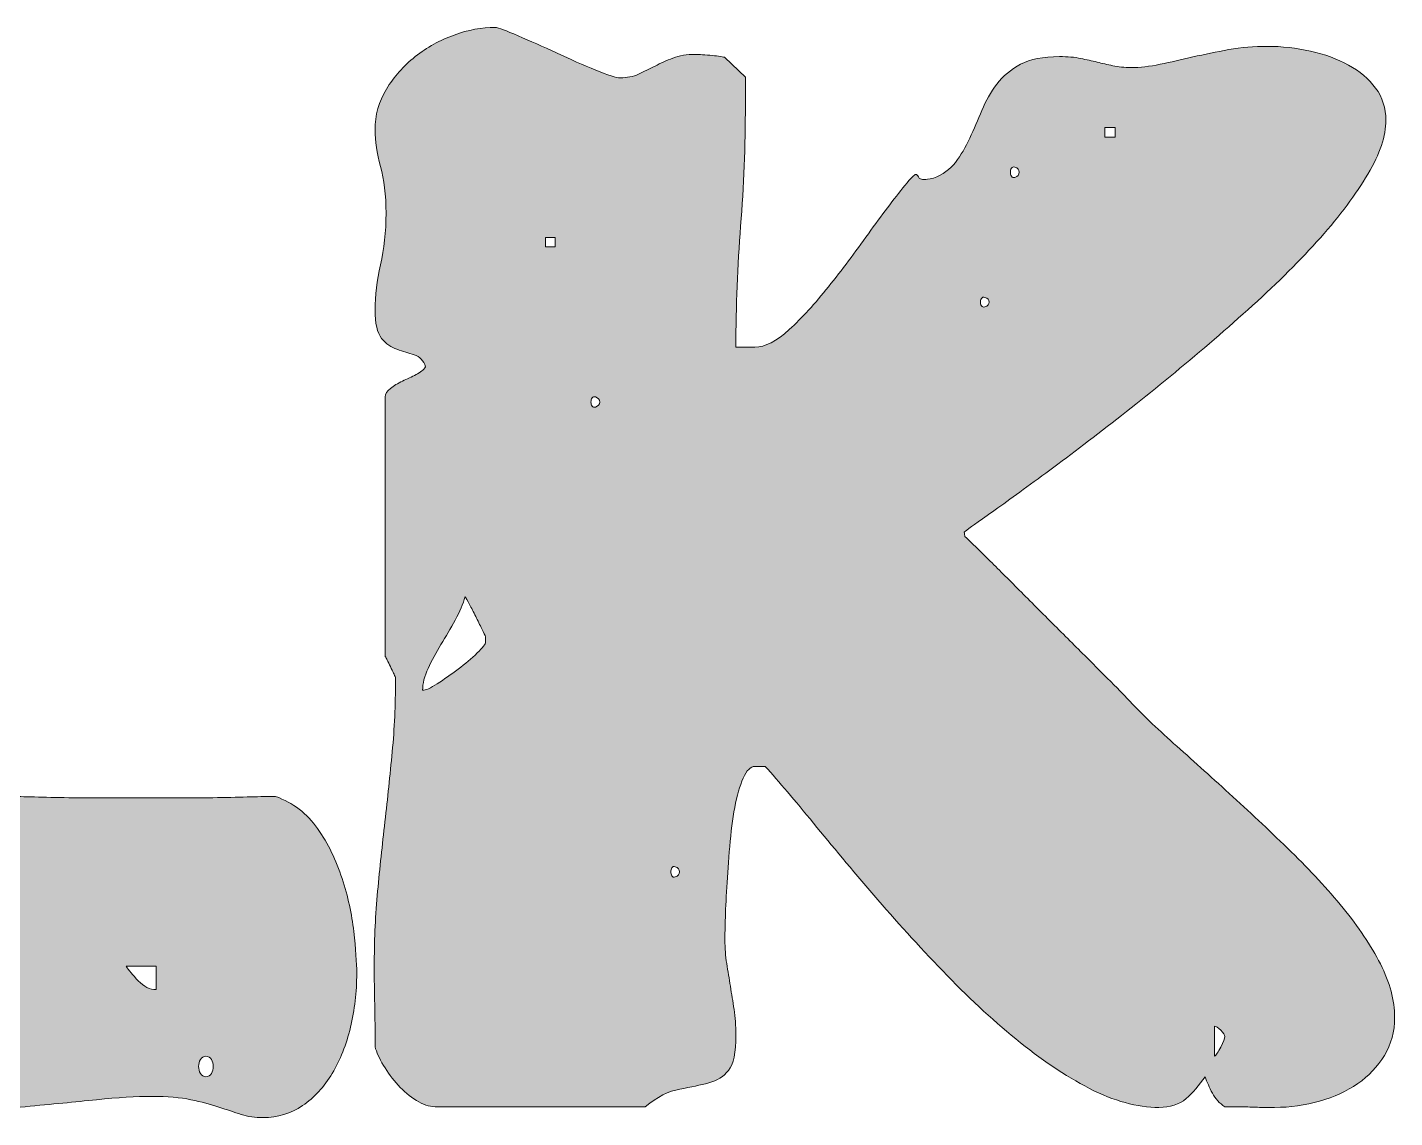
# Model space of a CAD drawing. Header units: inches. Extents: x 187 to 889, y -947 to -118.
# Drawn here: x 575.7 to 675.1, y -767.1 to -687.8 of the extents above; entities that cross this region are included whole.
import ezdxf

# ---------------------------------------------------------------- set-up
doc = ezdxf.new("R2010")
doc.units = ezdxf.units.IN
doc.header["$MEASUREMENT"] = 0
doc.layers.add('Layer 1', color=7, linetype='Continuous')

# ---------------------------------------------------------------- blocks, each defined once
blk = doc.blocks.new('block 33')
at = {"layer": 'Layer 1', "true_color": 0x040404}
h = blk.add_hatch(color=18, dxfattribs=at)
h.dxf.hatch_style = 2
edge = h.paths.add_edge_path()
edge.add_spline(control_points=[(628.571, -741.528), (628.252, -741.528), (627.967, -741.814), (627.72, -742.38), (627.471, -742.948), (627.267, -743.657), (627.108, -744.509), (626.948, -745.36), (626.823, -746.311), (626.735, -747.356), (626.646, -748.404), (626.576, -749.388), (626.522, -750.31), (626.469, -751.234), (626.433, -752.049), (626.416, -752.758), (626.397, -753.469), (626.389, -753.929), (626.389, -754.142), (626.389, -754.747), (626.433, -755.323), (626.522, -755.872), (626.61, -756.423), (626.699, -756.973), (626.788, -757.522), (626.876, -758.073), (626.965, -758.632), (627.055, -759.198), (627.142, -759.767), (627.188, -760.388), (627.188, -761.061), (627.188, -762.338), (627.009, -763.2), (626.655, -763.642), (626.3, -764.087), (625.821, -764.388), (625.218, -764.547), (624.614, -764.707), (623.914, -764.859), (623.116, -765), (622.318, -765.142), (621.474, -765.566), (620.588, -766.277), (620.588, -766.277), (605.313, -766.277), (605.313, -766.277), (604.887, -766.277), (604.435, -766.125), (603.956, -765.825), (603.477, -765.524), (603.032, -765.152), (602.625, -764.707), (602.217, -764.264), (601.861, -763.785), (601.561, -763.27), (601.261, -762.757), (601.055, -762.304), (600.949, -761.913), (600.949, -761.666), (600.949, -761.247), (600.949, -760.662), (600.949, -760.077), (600.941, -759.457), (600.922, -758.799), (600.905, -758.143), (600.896, -757.522), (600.896, -756.936), (600.896, -756.351), (600.896, -755.952), (600.896, -755.739), (600.896, -754.002), (600.975, -752.289), (601.135, -750.603), (601.295, -748.919), (601.473, -747.233), (601.667, -745.547), (601.861, -743.863), (602.04, -742.167), (602.2, -740.464), (602.359, -738.761), (602.439, -737.041), (602.439, -735.301), (602.439, -735.301), (602.439, -735.035), (602.439, -735.035), (602.367, -734.895), (602.243, -734.636), (602.066, -734.264), (601.888, -733.891), (601.764, -733.651), (601.694, -733.545), (601.694, -733.545), (601.694, -714.651), (601.694, -714.651), (601.694, -714.438), (601.817, -714.235), (602.066, -714.039), (602.314, -713.845), (602.606, -713.666), (602.945, -713.507), (603.281, -713.347), (603.61, -713.187), (603.929, -713.028), (604.249, -712.868), (604.479, -712.682), (604.621, -712.469), (604.479, -712.009), (604.203, -711.716), (603.796, -711.591), (603.388, -711.467), (602.971, -711.334), (602.545, -711.192), (602.12, -711.051), (601.747, -710.785), (601.428, -710.393), (601.108, -710.003), (600.949, -709.312), (600.949, -708.317), (600.949, -707.289), (601.082, -706.198), (601.348, -705.044), (601.614, -703.892), (601.747, -702.642), (601.747, -701.292), (601.747, -699.981), (601.614, -698.844), (601.348, -697.886), (601.082, -696.928), (600.949, -696.042), (600.949, -695.225), (600.949, -694.16), (601.224, -693.176), (601.774, -692.271), (602.323, -691.366), (603.024, -690.577), (603.876, -689.902), (604.728, -689.23), (605.667, -688.705), (606.697, -688.332), (607.725, -687.96), (608.719, -687.774), (609.677, -687.774), (609.924, -687.81), (610.483, -688.013), (611.354, -688.386), (612.223, -688.758), (613.154, -689.176), (614.148, -689.636), (615.14, -690.098), (616.091, -690.514), (616.995, -690.887), (617.9, -691.26), (618.493, -691.446), (618.778, -691.446), (619.275, -691.446), (619.717, -691.358), (620.109, -691.18), (620.499, -691.003), (620.898, -690.807), (621.306, -690.594), (621.713, -690.381), (622.149, -690.188), (622.61, -690.009), (623.07, -689.832), (623.622, -689.743), (624.26, -689.743), (624.367, -689.743), (624.534, -689.752), (624.766, -689.769), (624.996, -689.788), (625.226, -689.805), (625.458, -689.823), (625.688, -689.842), (625.891, -689.868), (626.07, -689.902), (626.247, -689.939), (626.353, -689.956), (626.389, -689.956), (626.389, -689.956), (627.879, -691.393), (627.879, -691.393), (627.879, -691.393), (627.879, -693.415), (627.879, -693.415), (627.879, -696.396), (627.764, -699.332), (627.534, -702.223), (627.302, -705.117), (627.188, -708.051), (627.188, -711.032), (627.188, -711.032), (628.571, -711.032), (628.571, -711.032), (629.316, -711.032), (630.149, -710.606), (631.073, -709.754), (631.995, -708.903), (632.943, -707.865), (633.92, -706.641), (634.895, -705.417), (635.863, -704.132), (636.821, -702.782), (637.779, -701.435), (638.665, -700.264), (639.482, -699.27), (639.908, -698.737), (640.174, -698.471), (640.28, -698.471), (640.351, -698.471), (640.413, -698.534), (640.467, -698.658), (640.52, -698.783), (640.67, -698.844), (640.919, -698.844), (640.989, -698.844), (641.202, -698.81), (641.558, -698.737), (642.231, -698.49), (642.763, -698.108), (643.154, -697.593), (643.544, -697.08), (643.89, -696.494), (644.192, -695.837), (644.493, -695.181), (644.785, -694.506), (645.07, -693.814), (645.354, -693.122), (645.717, -692.484), (646.161, -691.898), (646.604, -691.313), (647.18, -690.834), (647.891, -690.461), (648.6, -690.089), (649.541, -689.902), (650.712, -689.902), (651.315, -689.902), (651.83, -689.948), (652.255, -690.035), (652.681, -690.125), (653.08, -690.214), (653.453, -690.302), (653.826, -690.391), (654.206, -690.48), (654.597, -690.568), (654.987, -690.657), (655.43, -690.701), (655.928, -690.701), (656.566, -690.701), (657.266, -690.621), (658.03, -690.461), (658.792, -690.302), (659.591, -690.125), (660.425, -689.929), (661.258, -689.735), (662.128, -689.556), (663.033, -689.397), (663.938, -689.237), (664.869, -689.157), (665.827, -689.157), (666.892, -689.157), (667.937, -689.273), (668.967, -689.503), (669.996, -689.735), (670.918, -690.072), (671.735, -690.514), (672.55, -690.959), (673.206, -691.518), (673.704, -692.191), (674.2, -692.866), (674.449, -693.647), (674.449, -694.533), (674.449, -695.669), (674.014, -696.973), (673.145, -698.445), (672.275, -699.918), (671.123, -701.461), (669.686, -703.075), (668.249, -704.691), (666.607, -706.331), (664.763, -707.998), (662.917, -709.667), (661.037, -711.29), (659.121, -712.868), (657.205, -714.448), (655.333, -715.938), (653.506, -717.339), (651.678, -718.742), (650.047, -719.966), (648.61, -721.011), (647.173, -722.058), (646.009, -722.893), (645.124, -723.513), (644.236, -724.134), (643.793, -724.463), (643.793, -724.497), (643.793, -724.533), (643.801, -724.587), (643.82, -724.657), (643.837, -724.729), (643.846, -724.782), (643.846, -724.817), (644.166, -725.102), (644.652, -725.571), (645.31, -726.227), (645.966, -726.885), (646.694, -727.611), (647.492, -728.409), (648.29, -729.207), (649.132, -730.051), (650.02, -730.937), (650.906, -731.825), (651.75, -732.667), (652.548, -733.465), (653.347, -734.264), (654.056, -734.974), (654.677, -735.594), (655.297, -736.216), (655.732, -736.668), (655.981, -736.951), (656.867, -737.875), (657.958, -738.913), (659.254, -740.065), (660.549, -741.219), (661.906, -742.443), (663.326, -743.737), (664.744, -745.034), (666.154, -746.364), (667.557, -747.729), (668.958, -749.096), (670.218, -750.462), (671.336, -751.827), (672.453, -753.194), (673.358, -754.551), (674.05, -755.899), (674.742, -757.248), (675.088, -758.543), (675.088, -759.784), (675.088, -760.814), (674.839, -761.736), (674.343, -762.551), (673.845, -763.369), (673.199, -764.051), (672.4, -764.6), (671.602, -765.152), (670.678, -765.576), (669.633, -765.878), (668.585, -766.178), (667.494, -766.33), (666.359, -766.33), (666.217, -766.33), (665.977, -766.33), (665.641, -766.33), (665.303, -766.33), (664.94, -766.321), (664.55, -766.304), (664.158, -766.285), (663.795, -766.277), (663.459, -766.277), (663.12, -766.277), (662.881, -766.277), (662.74, -766.277), (662.349, -766.028), (662.048, -765.699), (661.836, -765.292), (661.623, -764.886), (661.444, -764.486), (661.303, -764.095), (660.878, -764.734), (660.416, -765.266), (659.92, -765.692), (659.422, -766.117), (658.766, -766.33), (657.95, -766.33), (656.354, -766.33), (654.668, -765.868), (652.894, -764.946), (651.119, -764.025), (649.336, -762.827), (647.545, -761.354), (645.753, -759.883), (643.979, -758.233), (642.223, -756.404), (640.467, -754.577), (638.798, -752.741), (637.22, -750.896), (635.64, -749.052), (634.177, -747.303), (632.829, -745.653), (631.48, -744.003), (630.309, -742.629), (629.316, -741.528), (629.316, -741.528), (628.571, -741.528), (628.571, -741.528)], knot_values=[0, 0, 0, 0, 1, 1, 1, 2, 2, 2, 3, 3, 3, 4, 4, 4, 5, 5, 5, 6, 6, 6, 7, 7, 7, 8, 8, 8, 9, 9, 9, 10, 10, 10, 11, 11, 11, 12, 12, 12, 13, 13, 13, 14, 14, 14, 15, 15, 15, 16, 16, 16, 17, 17, 17, 18, 18, 18, 19, 19, 19, 20, 20, 20, 21, 21, 21, 22, 22, 22, 23, 23, 23, 24, 24, 24, 25, 25, 25, 26, 26, 26, 27, 27, 27, 28, 28, 28, 29, 29, 29, 30, 30, 30, 31, 31, 31, 32, 32, 32, 33, 33, 33, 34, 34, 34, 35, 35, 35, 36, 36, 36, 37, 37, 37, 38, 38, 38, 39, 39, 39, 40, 40, 40, 41, 41, 41, 42, 42, 42, 43, 43, 43, 44, 44, 44, 45, 45, 45, 46, 46, 46, 47, 47, 47, 48, 48, 48, 49, 49, 49, 50, 50, 50, 51, 51, 51, 52, 52, 52, 53, 53, 53, 54, 54, 54, 55, 55, 55, 56, 56, 56, 57, 57, 57, 58, 58, 58, 59, 59, 59, 60, 60, 60, 61, 61, 61, 62, 62, 62, 63, 63, 63, 64, 64, 64, 65, 65, 65, 66, 66, 66, 67, 67, 67, 68, 68, 68, 69, 69, 69, 70, 70, 70, 71, 71, 71, 72, 72, 72, 73, 73, 73, 74, 74, 74, 75, 75, 75, 76, 76, 76, 77, 77, 77, 78, 78, 78, 79, 79, 79, 80, 80, 80, 81, 81, 81, 82, 82, 82, 83, 83, 83, 84, 84, 84, 85, 85, 85, 86, 86, 86, 87, 87, 87, 88, 88, 88, 89, 89, 89, 90, 90, 90, 91, 91, 91, 92, 92, 92, 93, 93, 93, 94, 94, 94, 95, 95, 95, 96, 96, 96, 97, 97, 97, 98, 98, 98, 99, 99, 99, 100, 100, 100, 101, 101, 101, 102, 102, 102, 103, 103, 103, 104, 104, 104, 105, 105, 105, 106, 106, 106, 107, 107, 107, 108, 108, 108, 109, 109, 109, 110, 110, 110, 111, 111, 111, 112, 112, 112, 113, 113, 113, 114, 114, 114, 115, 115, 115, 116, 116, 116, 117, 117, 117, 118, 118, 118, 119, 119, 119, 120, 120, 120, 121, 121, 121, 122, 122, 122, 123, 123, 123, 124, 124, 124, 125, 125, 125, 126, 126, 126, 127, 127, 127, 128, 128, 128, 129, 129, 129, 130, 130, 130, 131, 131, 131, 131], degree=3, periodic=1)
edge = h.paths.add_edge_path()
edge.add_spline(control_points=[(608.985, -732.108), (608.949, -732.002), (608.86, -731.808), (608.719, -731.523), (608.577, -731.239), (608.427, -730.937), (608.267, -730.618), (608.107, -730.298), (607.955, -730.006), (607.815, -729.74), (607.672, -729.473), (607.566, -729.287), (607.495, -729.181), (607.353, -729.713), (607.113, -730.281), (606.777, -730.884), (606.438, -731.488), (606.092, -732.081), (605.739, -732.667), (605.383, -733.252), (605.074, -733.83), (604.807, -734.397), (604.541, -734.965), (604.408, -735.497), (604.408, -735.993), (604.621, -735.993), (604.975, -735.834), (605.473, -735.514), (605.969, -735.195), (606.474, -734.841), (606.99, -734.45), (607.503, -734.06), (607.965, -733.67), (608.373, -733.279), (608.78, -732.889), (608.985, -732.623), (608.985, -732.481), (608.985, -732.481), (608.985, -732.108), (608.985, -732.108)], knot_values=[0, 0, 0, 0, 1, 1, 1, 2, 2, 2, 3, 3, 3, 4, 4, 4, 5, 5, 5, 6, 6, 6, 7, 7, 7, 8, 8, 8, 9, 9, 9, 10, 10, 10, 11, 11, 11, 12, 12, 12, 13, 13, 13, 13], degree=3, periodic=1)
h.paths.add_polyline_path([(614.042, -703.74), (614.042, -703.048), (613.35, -703.048), (613.35, -703.74)])
edge = h.paths.add_edge_path()
edge.add_spline(control_points=[(616.969, -714.651), (616.862, -714.617), (616.783, -714.643), (616.729, -714.731), (616.676, -714.82), (616.649, -714.917), (616.649, -715.024), (616.649, -715.13), (616.676, -715.229), (616.729, -715.316), (616.783, -715.406), (616.862, -715.432), (616.969, -715.396), (617.182, -715.326), (617.288, -715.202), (617.288, -715.024), (617.288, -714.847), (617.182, -714.723), (616.969, -714.651)], knot_values=[0, 0, 0, 0, 1, 1, 1, 2, 2, 2, 3, 3, 3, 4, 4, 4, 5, 5, 5, 6, 6, 6, 6], degree=3, periodic=1)
edge = h.paths.add_edge_path()
edge.add_spline(control_points=[(622.77, -748.82), (622.664, -748.786), (622.584, -748.812), (622.531, -748.9), (622.477, -748.989), (622.451, -749.086), (622.451, -749.192), (622.451, -749.299), (622.477, -749.398), (622.531, -749.485), (622.584, -749.575), (622.664, -749.601), (622.77, -749.565), (622.983, -749.495), (623.089, -749.371), (623.089, -749.192), (623.089, -749.016), (622.983, -748.892), (622.77, -748.82)], knot_values=[0, 0, 0, 0, 1, 1, 1, 2, 2, 2, 3, 3, 3, 4, 4, 4, 5, 5, 5, 6, 6, 6, 6], degree=3, periodic=1)
edge = h.paths.add_edge_path()
edge.add_spline(control_points=[(645.283, -707.413), (645.177, -707.378), (645.097, -707.405), (645.044, -707.493), (644.991, -707.582), (644.964, -707.671), (644.964, -707.759), (644.964, -707.848), (644.991, -707.937), (645.044, -708.025), (645.097, -708.114), (645.177, -708.141), (645.283, -708.105), (645.496, -708.034), (645.603, -707.918), (645.603, -707.759), (645.603, -707.599), (645.496, -707.485), (645.283, -707.413)], knot_values=[0, 0, 0, 0, 1, 1, 1, 2, 2, 2, 3, 3, 3, 4, 4, 4, 5, 5, 5, 6, 6, 6, 6], degree=3, periodic=1)
edge = h.paths.add_edge_path()
edge.add_spline(control_points=[(647.465, -698.684), (647.678, -698.614), (647.785, -698.49), (647.785, -698.312), (647.785, -698.135), (647.678, -698.011), (647.465, -697.939), (647.359, -697.905), (647.279, -697.931), (647.226, -698.019), (647.173, -698.108), (647.146, -698.205), (647.146, -698.312), (647.146, -698.418), (647.173, -698.517), (647.226, -698.604), (647.279, -698.694), (647.359, -698.72), (647.465, -698.684)], knot_values=[0, 0, 0, 0, 1, 1, 1, 2, 2, 2, 3, 3, 3, 4, 4, 4, 5, 5, 5, 6, 6, 6, 6], degree=3, periodic=1)
h.paths.add_polyline_path([(654.757, -695.757), (654.757, -695.065), (654.012, -695.065), (654.012, -695.757)])
edge = h.paths.add_edge_path()
edge.add_spline(control_points=[(661.995, -762.605), (662.102, -762.534), (662.252, -762.312), (662.448, -761.939), (662.641, -761.567), (662.74, -761.31), (662.74, -761.168), (662.74, -761.061), (662.641, -760.911), (662.448, -760.715), (662.252, -760.521), (662.102, -760.422), (661.995, -760.422), (661.995, -760.422), (661.995, -762.605), (661.995, -762.605)], knot_values=[0, 0, 0, 0, 1, 1, 1, 2, 2, 2, 3, 3, 3, 4, 4, 4, 5, 5, 5, 5], degree=3, periodic=1)
h = blk.add_hatch(color=18, dxfattribs=at)
h.dxf.hatch_style = 2
edge = h.paths.add_edge_path()
edge.add_spline(control_points=[(539.264, -699.057), (539.264, -698.241), (539.131, -697.452), (538.865, -696.688), (538.598, -695.926), (538.465, -695.012), (538.465, -693.947), (538.465, -693.381), (538.528, -692.822), (538.652, -692.271), (538.775, -691.722), (538.981, -691.199), (539.264, -690.701), (539.547, -690.205), (539.92, -689.769), (540.381, -689.397), (540.843, -689.024), (541.429, -688.732), (542.138, -688.519), (542.457, -688.519), (543.016, -688.511), (543.814, -688.492), (544.613, -688.475), (545.447, -688.458), (546.316, -688.439), (547.184, -688.422), (548.019, -688.412), (548.817, -688.412), (549.616, -688.412), (550.174, -688.412), (550.494, -688.412), (552.872, -688.412), (554.752, -688.378), (556.135, -688.306), (557.519, -688.235), (558.62, -688.199), (559.435, -688.199), (560.251, -688.199), (560.846, -688.272), (561.218, -688.412), (561.591, -688.555), (561.937, -688.847), (562.256, -689.29), (562.575, -689.735), (562.957, -690.355), (563.4, -691.153), (563.843, -691.952), (564.508, -693.008), (565.396, -694.32), (565.396, -694.32), (565.396, -715.396), (565.396, -715.396), (565.113, -716.426), (564.917, -717.225), (564.811, -717.791), (564.704, -718.359), (564.651, -718.928), (564.651, -719.494), (564.651, -720.631), (564.784, -721.562), (565.05, -722.288), (565.316, -723.016), (565.449, -723.771), (565.449, -724.55), (565.449, -724.693), (565.44, -724.889), (565.423, -725.136), (565.406, -725.385), (565.396, -725.527), (565.396, -725.562), (565.36, -725.634), (565.273, -725.775), (565.13, -725.987), (564.987, -726.2), (564.828, -726.423), (564.651, -726.653), (564.474, -726.885), (564.315, -727.105), (564.172, -727.318), (564.029, -727.531), (563.959, -727.673), (563.959, -727.744), (563.816, -728.808), (563.72, -730.068), (563.666, -731.523), (563.613, -732.979), (563.693, -734.433), (563.906, -735.887), (564.119, -737.343), (564.518, -738.717), (565.103, -740.012), (565.689, -741.308), (566.514, -742.31), (567.578, -743.019), (567.827, -743.055), (568.261, -743.108), (568.882, -743.178), (569.504, -743.251), (570.159, -743.33), (570.851, -743.418), (571.543, -743.507), (572.199, -743.577), (572.821, -743.631), (573.44, -743.684), (573.876, -743.711), (574.125, -743.711), (574.478, -743.711), (574.993, -743.72), (575.668, -743.737), (576.341, -743.756), (577.122, -743.773), (578.01, -743.79), (578.896, -743.809), (579.846, -743.817), (580.857, -743.817), (581.868, -743.817), (582.887, -743.817), (583.918, -743.817), (584.946, -743.817), (585.967, -743.817), (586.978, -743.817), (587.989, -743.817), (588.938, -743.809), (589.825, -743.79), (590.711, -743.773), (591.492, -743.756), (592.167, -743.737), (592.84, -743.72), (593.355, -743.711), (593.711, -743.711), (594.988, -744.172), (596.007, -744.954), (596.771, -746.052), (597.533, -747.153), (598.128, -748.36), (598.554, -749.671), (598.98, -750.985), (599.263, -752.272), (599.405, -753.53), (599.546, -754.79), (599.618, -755.811), (599.618, -756.59), (599.618, -757.94), (599.466, -759.244), (599.166, -760.502), (598.864, -761.763), (598.421, -762.88), (597.835, -763.855), (597.25, -764.832), (596.531, -765.612), (595.68, -766.197), (594.828, -766.783), (593.87, -767.075), (592.806, -767.075), (592.237, -767.075), (591.705, -766.995), (591.209, -766.836), (590.711, -766.676), (590.171, -766.497), (589.586, -766.304), (589, -766.108), (588.326, -765.931), (587.563, -765.771), (586.799, -765.612), (585.851, -765.532), (584.716, -765.532), (583.579, -765.532), (582.241, -765.612), (580.698, -765.771), (579.154, -765.931), (577.424, -766.098), (575.508, -766.277), (573.592, -766.454), (571.498, -766.623), (569.228, -766.783), (566.957, -766.942), (564.491, -767.022), (561.83, -767.022), (560.802, -767.022), (559.914, -766.959), (559.169, -766.836), (558.424, -766.71), (557.749, -766.49), (557.147, -766.171), (556.544, -765.851), (555.976, -765.399), (555.443, -764.813), (554.911, -764.228), (554.343, -763.492), (553.74, -762.605), (553.74, -762.605), (553.581, -762.551), (553.581, -762.551), (553.545, -762.517), (553.491, -762.498), (553.421, -762.498), (553.315, -762.498), (553.244, -762.517), (553.208, -762.551), (553.138, -762.551), (553.085, -762.57), (553.048, -762.605), (553.048, -762.605), (550.866, -765.532), (550.866, -765.532), (549.731, -765.779), (548.781, -765.984), (548.019, -766.144), (547.257, -766.304), (546.458, -766.454), (545.624, -766.596), (544.789, -766.737), (544.107, -766.862), (543.575, -766.969), (543.575, -766.969), (543.415, -767.022), (543.415, -767.022), (543.415, -767.022), (543.202, -767.022), (543.202, -767.022), (542.813, -767.022), (542.421, -766.923), (542.031, -766.729), (541.642, -766.534), (541.286, -766.285), (540.967, -765.984), (540.648, -765.682), (540.391, -765.346), (540.195, -764.973), (539.999, -764.6), (539.902, -764.22), (539.902, -763.829), (539.902, -763.084), (540.035, -762.392), (540.302, -761.753), (540.568, -761.114), (540.701, -760.422), (540.701, -759.677), (540.701, -758.4), (540.585, -757.096), (540.355, -755.765), (540.125, -754.435), (539.866, -753.078), (539.583, -751.694), (539.3, -750.31), (539.041, -748.926), (538.811, -747.543), (538.581, -746.159), (538.465, -744.775), (538.465, -743.391), (538.465, -743.178), (538.465, -742.815), (538.465, -742.3), (538.465, -741.787), (538.465, -741.236), (538.465, -740.65), (538.465, -740.065), (538.475, -739.515), (538.492, -739), (538.509, -738.487), (538.519, -738.122), (538.519, -737.909), (538.874, -737.484), (539.087, -737.138), (539.157, -736.871), (539.228, -736.605), (539.264, -736.242), (539.264, -735.78), (539.264, -735.71), (539.264, -735.577), (539.264, -735.381), (539.264, -735.187), (539.247, -735.071), (539.211, -735.035), (539.174, -734.682), (539.095, -734.051), (538.971, -733.146), (538.847, -732.241), (538.705, -731.293), (538.545, -730.298), (538.386, -729.306), (538.235, -728.356), (538.093, -727.451), (537.95, -726.546), (537.844, -725.917), (537.774, -725.562), (537.95, -724.533), (538.243, -723.752), (538.652, -723.22), (539.06, -722.688), (539.743, -722.262), (540.701, -721.942), (540.701, -721.942), (541.393, -717.578), (541.393, -717.578), (541.003, -717.898), (540.657, -718.103), (540.355, -718.19), (540.053, -718.28), (539.672, -718.323), (539.211, -718.323), (538.395, -718.323), (537.943, -718.076), (537.853, -717.578), (537.766, -717.082), (537.72, -716.48), (537.72, -715.769), (537.72, -715.166), (537.73, -714.59), (537.747, -714.039), (537.766, -713.49), (538.023, -712.967), (538.519, -712.469), (538.519, -712.469), (538.519, -700.866), (538.519, -700.866), (538.695, -700.619), (538.865, -700.326), (539.024, -699.988), (539.184, -699.652), (539.264, -699.342), (539.264, -699.057)], knot_values=[0, 0, 0, 0, 1, 1, 1, 2, 2, 2, 3, 3, 3, 4, 4, 4, 5, 5, 5, 6, 6, 6, 7, 7, 7, 8, 8, 8, 9, 9, 9, 10, 10, 10, 11, 11, 11, 12, 12, 12, 13, 13, 13, 14, 14, 14, 15, 15, 15, 16, 16, 16, 17, 17, 17, 18, 18, 18, 19, 19, 19, 20, 20, 20, 21, 21, 21, 22, 22, 22, 23, 23, 23, 24, 24, 24, 25, 25, 25, 26, 26, 26, 27, 27, 27, 28, 28, 28, 29, 29, 29, 30, 30, 30, 31, 31, 31, 32, 32, 32, 33, 33, 33, 34, 34, 34, 35, 35, 35, 36, 36, 36, 37, 37, 37, 38, 38, 38, 39, 39, 39, 40, 40, 40, 41, 41, 41, 42, 42, 42, 43, 43, 43, 44, 44, 44, 45, 45, 45, 46, 46, 46, 47, 47, 47, 48, 48, 48, 49, 49, 49, 50, 50, 50, 51, 51, 51, 52, 52, 52, 53, 53, 53, 54, 54, 54, 55, 55, 55, 56, 56, 56, 57, 57, 57, 58, 58, 58, 59, 59, 59, 60, 60, 60, 61, 61, 61, 62, 62, 62, 63, 63, 63, 64, 64, 64, 65, 65, 65, 66, 66, 66, 67, 67, 67, 68, 68, 68, 69, 69, 69, 70, 70, 70, 71, 71, 71, 72, 72, 72, 73, 73, 73, 74, 74, 74, 75, 75, 75, 76, 76, 76, 77, 77, 77, 78, 78, 78, 79, 79, 79, 80, 80, 80, 81, 81, 81, 82, 82, 82, 83, 83, 83, 84, 84, 84, 85, 85, 85, 86, 86, 86, 87, 87, 87, 88, 88, 88, 89, 89, 89, 90, 90, 90, 91, 91, 91, 92, 92, 92, 93, 93, 93, 94, 94, 94, 95, 95, 95, 96, 96, 96, 97, 97, 97, 98, 98, 98, 99, 99, 99, 100, 100, 100, 101, 101, 101, 102, 102, 102, 103, 103, 103, 104, 104, 104, 105, 105, 105, 106, 106, 106, 107, 107, 107, 107], degree=3, periodic=1)
edge = h.paths.add_edge_path()
edge.add_spline(control_points=[(542.883, -700.866), (543.025, -701.292), (543.335, -701.558), (543.814, -701.665), (544.293, -701.771), (544.71, -701.824), (545.065, -701.824), (545.065, -701.824), (545.065, -700.866), (545.065, -700.866), (545.065, -700.866), (542.883, -700.866), (542.883, -700.866)], knot_values=[0, 0, 0, 0, 1, 1, 1, 2, 2, 2, 3, 3, 3, 4, 4, 4, 4], degree=3, periodic=1)
h.paths.add_polyline_path([(545.757, -743.711), (546.502, -743.019), (545.757, -742.274)])
h.paths.add_polyline_path([(553.74, -756.058), (553.74, -754.621), (553.048, -754.621)])
edge = h.paths.add_edge_path()
edge.add_spline(control_points=[(554.485, -756.803), (554.379, -756.769), (554.299, -756.796), (554.246, -756.883), (554.193, -756.973), (554.166, -757.069), (554.166, -757.176), (554.166, -757.282), (554.193, -757.381), (554.246, -757.469), (554.299, -757.558), (554.379, -757.585), (554.485, -757.548), (554.698, -757.478), (554.805, -757.355), (554.805, -757.176), (554.805, -756.999), (554.698, -756.876), (554.485, -756.803)], knot_values=[0, 0, 0, 0, 1, 1, 1, 2, 2, 2, 3, 3, 3, 4, 4, 4, 5, 5, 5, 6, 6, 6, 6], degree=3, periodic=1)
edge = h.paths.add_edge_path()
edge.add_spline(control_points=[(555.922, -709.595), (555.959, -709.488), (555.932, -709.409), (555.843, -709.355), (555.753, -709.302), (555.673, -709.275), (555.603, -709.275), (555.32, -709.275), (555.194, -709.382), (555.231, -709.595), (555.301, -709.808), (555.426, -709.914), (555.603, -709.914), (555.78, -709.914), (555.886, -709.808), (555.922, -709.595)], knot_values=[0, 0, 0, 0, 1, 1, 1, 2, 2, 2, 3, 3, 3, 4, 4, 4, 5, 5, 5, 5], degree=3, periodic=1)
h.paths.add_polyline_path([(558.105, -697.939), (558.105, -697.247), (557.413, -697.247), (557.413, -697.939)])
edge = h.paths.add_edge_path()
edge.add_spline(control_points=[(582.853, -756.058), (583.03, -756.343), (583.323, -756.697), (583.731, -757.123), (584.138, -757.548), (584.573, -757.761), (585.035, -757.761), (585.035, -757.761), (585.035, -756.058), (585.035, -756.058), (585.035, -756.058), (582.853, -756.058), (582.853, -756.058)], knot_values=[0, 0, 0, 0, 1, 1, 1, 2, 2, 2, 3, 3, 3, 4, 4, 4, 4], degree=3, periodic=1)
edge = h.paths.add_edge_path()
edge.add_spline(control_points=[(588.654, -764.095), (588.831, -764.095), (588.964, -764.015), (589.054, -763.855), (589.141, -763.696), (589.187, -763.528), (589.187, -763.35), (589.187, -763.173), (589.141, -763.004), (589.054, -762.844), (588.964, -762.684), (588.831, -762.605), (588.654, -762.605), (588.476, -762.605), (588.343, -762.684), (588.255, -762.844), (588.166, -763.004), (588.122, -763.173), (588.122, -763.35), (588.122, -763.528), (588.166, -763.696), (588.255, -763.855), (588.343, -764.015), (588.476, -764.095), (588.654, -764.095)], knot_values=[0, 0, 0, 0, 1, 1, 1, 2, 2, 2, 3, 3, 3, 4, 4, 4, 5, 5, 5, 6, 6, 6, 7, 7, 7, 8, 8, 8, 8], degree=3, periodic=1)
at = {"layer": 'Layer 1', "lineweight": 0}
for points in [[(654.757, -695.757), (654.757, -695.065), (654.012, -695.065), (654.012, -695.757), (654.757, -695.757)], [(614.042, -703.74), (614.042, -703.048), (613.35, -703.048), (613.35, -703.74), (614.042, -703.74)]]:
    blk.add_lwpolyline(points, dxfattribs=at)
for points, knots in [([(628.571, -741.528), (628.252, -741.528), (627.967, -741.814), (627.72, -742.38), (627.471, -742.948), (627.267, -743.657), (627.108, -744.509), (626.948, -745.36), (626.823, -746.311), (626.735, -747.356), (626.646, -748.404), (626.576, -749.388), (626.522, -750.31), (626.469, -751.234), (626.433, -752.049), (626.416, -752.758), (626.397, -753.469), (626.389, -753.929), (626.389, -754.142), (626.389, -754.747), (626.433, -755.323), (626.522, -755.872), (626.61, -756.423), (626.699, -756.973), (626.788, -757.522), (626.876, -758.073), (626.965, -758.632), (627.055, -759.198), (627.142, -759.767), (627.188, -760.388), (627.188, -761.061), (627.188, -762.338), (627.009, -763.2), (626.655, -763.642), (626.3, -764.087), (625.821, -764.388), (625.218, -764.547), (624.614, -764.707), (623.914, -764.859), (623.116, -765), (622.318, -765.142), (621.474, -765.566), (620.588, -766.277), (620.588, -766.277), (605.313, -766.277), (605.313, -766.277), (604.887, -766.277), (604.435, -766.125), (603.956, -765.825), (603.477, -765.524), (603.032, -765.152), (602.625, -764.707), (602.217, -764.264), (601.861, -763.785), (601.561, -763.27), (601.261, -762.757), (601.055, -762.304), (600.949, -761.913), (600.949, -761.666), (600.949, -761.247), (600.949, -760.662), (600.949, -760.077), (600.941, -759.457), (600.922, -758.799), (600.905, -758.143), (600.896, -757.522), (600.896, -756.936), (600.896, -756.351), (600.896, -755.952), (600.896, -755.739), (600.896, -754.002), (600.975, -752.289), (601.135, -750.603), (601.295, -748.919), (601.473, -747.233), (601.667, -745.547), (601.861, -743.863), (602.04, -742.167), (602.2, -740.464), (602.359, -738.761), (602.439, -737.041), (602.439, -735.301), (602.439, -735.301), (602.439, -735.035), (602.439, -735.035), (602.367, -734.895), (602.243, -734.636), (602.066, -734.264), (601.888, -733.891), (601.764, -733.651), (601.694, -733.545), (601.694, -733.545), (601.694, -714.651), (601.694, -714.651), (601.694, -714.438), (601.817, -714.235), (602.066, -714.039), (602.314, -713.845), (602.606, -713.666), (602.945, -713.507), (603.281, -713.347), (603.61, -713.187), (603.929, -713.028), (604.249, -712.868), (604.479, -712.682), (604.621, -712.469), (604.479, -712.009), (604.203, -711.716), (603.796, -711.591), (603.388, -711.467), (602.971, -711.334), (602.545, -711.192), (602.12, -711.051), (601.747, -710.785), (601.428, -710.393), (601.108, -710.003), (600.949, -709.312), (600.949, -708.317), (600.949, -707.289), (601.082, -706.198), (601.348, -705.044), (601.614, -703.892), (601.747, -702.642), (601.747, -701.292), (601.747, -699.981), (601.614, -698.844), (601.348, -697.886), (601.082, -696.928), (600.949, -696.042), (600.949, -695.225), (600.949, -694.16), (601.224, -693.176), (601.774, -692.271), (602.323, -691.366), (603.024, -690.577), (603.876, -689.902), (604.728, -689.23), (605.667, -688.705), (606.697, -688.332), (607.725, -687.96), (608.719, -687.774), (609.677, -687.774), (609.924, -687.81), (610.483, -688.013), (611.354, -688.386), (612.223, -688.758), (613.154, -689.176), (614.148, -689.636), (615.14, -690.098), (616.091, -690.514), (616.995, -690.887), (617.9, -691.26), (618.493, -691.446), (618.778, -691.446), (619.275, -691.446), (619.717, -691.358), (620.109, -691.18), (620.499, -691.003), (620.898, -690.807), (621.306, -690.594), (621.713, -690.381), (622.149, -690.188), (622.61, -690.009), (623.07, -689.832), (623.622, -689.743), (624.26, -689.743), (624.367, -689.743), (624.534, -689.752), (624.766, -689.769), (624.996, -689.788), (625.226, -689.805), (625.458, -689.823), (625.688, -689.842), (625.891, -689.868), (626.07, -689.902), (626.247, -689.939), (626.353, -689.956), (626.389, -689.956), (626.389, -689.956), (627.879, -691.393), (627.879, -691.393), (627.879, -691.393), (627.879, -693.415), (627.879, -693.415), (627.879, -696.396), (627.764, -699.332), (627.534, -702.223), (627.302, -705.117), (627.188, -708.051), (627.188, -711.032), (627.188, -711.032), (628.571, -711.032), (628.571, -711.032), (629.316, -711.032), (630.149, -710.606), (631.073, -709.754), (631.995, -708.903), (632.943, -707.865), (633.92, -706.641), (634.895, -705.417), (635.863, -704.132), (636.821, -702.782), (637.779, -701.435), (638.665, -700.264), (639.482, -699.27), (639.908, -698.737), (640.174, -698.471), (640.28, -698.471), (640.351, -698.471), (640.413, -698.534), (640.467, -698.658), (640.52, -698.783), (640.67, -698.844), (640.919, -698.844), (640.989, -698.844), (641.202, -698.81), (641.558, -698.737), (642.231, -698.49), (642.763, -698.108), (643.154, -697.593), (643.544, -697.08), (643.89, -696.494), (644.192, -695.837), (644.493, -695.181), (644.785, -694.506), (645.07, -693.814), (645.354, -693.122), (645.717, -692.484), (646.161, -691.898), (646.604, -691.313), (647.18, -690.834), (647.891, -690.461), (648.6, -690.089), (649.541, -689.902), (650.712, -689.902), (651.315, -689.902), (651.83, -689.948), (652.255, -690.035), (652.681, -690.125), (653.08, -690.214), (653.453, -690.302), (653.826, -690.391), (654.206, -690.48), (654.597, -690.568), (654.987, -690.657), (655.43, -690.701), (655.928, -690.701), (656.566, -690.701), (657.266, -690.621), (658.03, -690.461), (658.792, -690.302), (659.591, -690.125), (660.425, -689.929), (661.258, -689.735), (662.128, -689.556), (663.033, -689.397), (663.938, -689.237), (664.869, -689.157), (665.827, -689.157), (666.892, -689.157), (667.937, -689.273), (668.967, -689.503), (669.996, -689.735), (670.918, -690.072), (671.735, -690.514), (672.55, -690.959), (673.206, -691.518), (673.704, -692.191), (674.2, -692.866), (674.449, -693.647), (674.449, -694.533), (674.449, -695.669), (674.014, -696.973), (673.145, -698.445), (672.275, -699.918), (671.123, -701.461), (669.686, -703.075), (668.249, -704.691), (666.607, -706.331), (664.763, -707.998), (662.917, -709.667), (661.037, -711.29), (659.121, -712.868), (657.205, -714.448), (655.333, -715.938), (653.506, -717.339), (651.678, -718.742), (650.047, -719.966), (648.61, -721.011), (647.173, -722.058), (646.009, -722.893), (645.124, -723.513), (644.236, -724.134), (643.793, -724.463), (643.793, -724.497), (643.793, -724.533), (643.801, -724.587), (643.82, -724.657), (643.837, -724.729), (643.846, -724.782), (643.846, -724.817), (644.166, -725.102), (644.652, -725.571), (645.31, -726.227), (645.966, -726.885), (646.694, -727.611), (647.492, -728.409), (648.29, -729.207), (649.132, -730.051), (650.02, -730.937), (650.906, -731.825), (651.75, -732.667), (652.548, -733.465), (653.347, -734.264), (654.056, -734.974), (654.677, -735.594), (655.297, -736.216), (655.732, -736.668), (655.981, -736.951), (656.867, -737.875), (657.958, -738.913), (659.254, -740.065), (660.549, -741.219), (661.906, -742.443), (663.326, -743.737), (664.744, -745.034), (666.154, -746.364), (667.557, -747.729), (668.958, -749.096), (670.218, -750.462), (671.336, -751.827), (672.453, -753.194), (673.358, -754.551), (674.05, -755.899), (674.742, -757.248), (675.088, -758.543), (675.088, -759.784), (675.088, -760.814), (674.839, -761.736), (674.343, -762.551), (673.845, -763.369), (673.199, -764.051), (672.4, -764.6), (671.602, -765.152), (670.678, -765.576), (669.633, -765.878), (668.585, -766.178), (667.494, -766.33), (666.359, -766.33), (666.217, -766.33), (665.977, -766.33), (665.641, -766.33), (665.303, -766.33), (664.94, -766.321), (664.55, -766.304), (664.158, -766.285), (663.795, -766.277), (663.459, -766.277), (663.12, -766.277), (662.881, -766.277), (662.74, -766.277), (662.349, -766.028), (662.048, -765.699), (661.836, -765.292), (661.623, -764.886), (661.444, -764.486), (661.303, -764.095), (660.878, -764.734), (660.416, -765.266), (659.92, -765.692), (659.422, -766.117), (658.766, -766.33), (657.95, -766.33), (656.354, -766.33), (654.668, -765.868), (652.894, -764.946), (651.119, -764.025), (649.336, -762.827), (647.545, -761.354), (645.753, -759.883), (643.979, -758.233), (642.223, -756.404), (640.467, -754.577), (638.798, -752.741), (637.22, -750.896), (635.64, -749.052), (634.177, -747.303), (632.829, -745.653), (631.48, -744.003), (630.309, -742.629), (629.316, -741.528), (629.316, -741.528), (628.571, -741.528), (628.571, -741.528)], [0, 0, 0, 0, 1, 1, 1, 2, 2, 2, 3, 3, 3, 4, 4, 4, 5, 5, 5, 6, 6, 6, 7, 7, 7, 8, 8, 8, 9, 9, 9, 10, 10, 10, 11, 11, 11, 12, 12, 12, 13, 13, 13, 14, 14, 14, 15, 15, 15, 16, 16, 16, 17, 17, 17, 18, 18, 18, 19, 19, 19, 20, 20, 20, 21, 21, 21, 22, 22, 22, 23, 23, 23, 24, 24, 24, 25, 25, 25, 26, 26, 26, 27, 27, 27, 28, 28, 28, 29, 29, 29, 30, 30, 30, 31, 31, 31, 32, 32, 32, 33, 33, 33, 34, 34, 34, 35, 35, 35, 36, 36, 36, 37, 37, 37, 38, 38, 38, 39, 39, 39, 40, 40, 40, 41, 41, 41, 42, 42, 42, 43, 43, 43, 44, 44, 44, 45, 45, 45, 46, 46, 46, 47, 47, 47, 48, 48, 48, 49, 49, 49, 50, 50, 50, 51, 51, 51, 52, 52, 52, 53, 53, 53, 54, 54, 54, 55, 55, 55, 56, 56, 56, 57, 57, 57, 58, 58, 58, 59, 59, 59, 60, 60, 60, 61, 61, 61, 62, 62, 62, 63, 63, 63, 64, 64, 64, 65, 65, 65, 66, 66, 66, 67, 67, 67, 68, 68, 68, 69, 69, 69, 70, 70, 70, 71, 71, 71, 72, 72, 72, 73, 73, 73, 74, 74, 74, 75, 75, 75, 76, 76, 76, 77, 77, 77, 78, 78, 78, 79, 79, 79, 80, 80, 80, 81, 81, 81, 82, 82, 82, 83, 83, 83, 84, 84, 84, 85, 85, 85, 86, 86, 86, 87, 87, 87, 88, 88, 88, 89, 89, 89, 90, 90, 90, 91, 91, 91, 92, 92, 92, 93, 93, 93, 94, 94, 94, 95, 95, 95, 96, 96, 96, 97, 97, 97, 98, 98, 98, 99, 99, 99, 100, 100, 100, 101, 101, 101, 102, 102, 102, 103, 103, 103, 104, 104, 104, 105, 105, 105, 106, 106, 106, 107, 107, 107, 108, 108, 108, 109, 109, 109, 110, 110, 110, 111, 111, 111, 112, 112, 112, 113, 113, 113, 114, 114, 114, 115, 115, 115, 116, 116, 116, 117, 117, 117, 118, 118, 118, 119, 119, 119, 120, 120, 120, 121, 121, 121, 122, 122, 122, 123, 123, 123, 124, 124, 124, 125, 125, 125, 126, 126, 126, 127, 127, 127, 128, 128, 128, 129, 129, 129, 130, 130, 130, 131, 131, 131, 131]), ([(539.264, -699.057), (539.264, -698.241), (539.131, -697.452), (538.865, -696.688), (538.598, -695.926), (538.465, -695.012), (538.465, -693.947), (538.465, -693.381), (538.528, -692.822), (538.652, -692.271), (538.775, -691.722), (538.981, -691.199), (539.264, -690.701), (539.547, -690.205), (539.92, -689.769), (540.381, -689.397), (540.843, -689.024), (541.429, -688.732), (542.138, -688.519), (542.457, -688.519), (543.016, -688.511), (543.814, -688.492), (544.613, -688.475), (545.447, -688.458), (546.316, -688.439), (547.184, -688.422), (548.019, -688.412), (548.817, -688.412), (549.616, -688.412), (550.174, -688.412), (550.494, -688.412), (552.872, -688.412), (554.752, -688.378), (556.135, -688.306), (557.519, -688.235), (558.62, -688.199), (559.435, -688.199), (560.251, -688.199), (560.846, -688.272), (561.218, -688.412), (561.591, -688.555), (561.937, -688.847), (562.256, -689.29), (562.575, -689.735), (562.957, -690.355), (563.4, -691.153), (563.843, -691.952), (564.508, -693.008), (565.396, -694.32), (565.396, -694.32), (565.396, -715.396), (565.396, -715.396), (565.113, -716.426), (564.917, -717.225), (564.811, -717.791), (564.704, -718.359), (564.651, -718.928), (564.651, -719.494), (564.651, -720.631), (564.784, -721.562), (565.05, -722.288), (565.316, -723.016), (565.449, -723.771), (565.449, -724.55), (565.449, -724.693), (565.44, -724.889), (565.423, -725.136), (565.406, -725.385), (565.396, -725.527), (565.396, -725.562), (565.36, -725.634), (565.273, -725.775), (565.13, -725.987), (564.987, -726.2), (564.828, -726.423), (564.651, -726.653), (564.474, -726.885), (564.315, -727.105), (564.172, -727.318), (564.029, -727.531), (563.959, -727.673), (563.959, -727.744), (563.816, -728.808), (563.72, -730.068), (563.666, -731.523), (563.613, -732.979), (563.693, -734.433), (563.906, -735.887), (564.119, -737.343), (564.518, -738.717), (565.103, -740.012), (565.689, -741.308), (566.514, -742.31), (567.578, -743.019), (567.827, -743.055), (568.261, -743.108), (568.882, -743.178), (569.504, -743.251), (570.159, -743.33), (570.851, -743.418), (571.543, -743.507), (572.199, -743.577), (572.821, -743.631), (573.44, -743.684), (573.876, -743.711), (574.125, -743.711), (574.478, -743.711), (574.993, -743.72), (575.668, -743.737), (576.341, -743.756), (577.122, -743.773), (578.01, -743.79), (578.896, -743.809), (579.846, -743.817), (580.857, -743.817), (581.868, -743.817), (582.887, -743.817), (583.918, -743.817), (584.946, -743.817), (585.967, -743.817), (586.978, -743.817), (587.989, -743.817), (588.938, -743.809), (589.825, -743.79), (590.711, -743.773), (591.492, -743.756), (592.167, -743.737), (592.84, -743.72), (593.355, -743.711), (593.711, -743.711), (594.988, -744.172), (596.007, -744.954), (596.771, -746.052), (597.533, -747.153), (598.128, -748.36), (598.554, -749.671), (598.98, -750.985), (599.263, -752.272), (599.405, -753.53), (599.546, -754.79), (599.618, -755.811), (599.618, -756.59), (599.618, -757.94), (599.466, -759.244), (599.166, -760.502), (598.864, -761.763), (598.421, -762.88), (597.835, -763.855), (597.25, -764.832), (596.531, -765.612), (595.68, -766.197), (594.828, -766.783), (593.87, -767.075), (592.806, -767.075), (592.237, -767.075), (591.705, -766.995), (591.209, -766.836), (590.711, -766.676), (590.171, -766.497), (589.586, -766.304), (589, -766.108), (588.326, -765.931), (587.563, -765.771), (586.799, -765.612), (585.851, -765.532), (584.716, -765.532), (583.579, -765.532), (582.241, -765.612), (580.698, -765.771), (579.154, -765.931), (577.424, -766.098), (575.508, -766.277), (573.592, -766.454), (571.498, -766.623), (569.228, -766.783), (566.957, -766.942), (564.491, -767.022), (561.83, -767.022), (560.802, -767.022), (559.914, -766.959), (559.169, -766.836), (558.424, -766.71), (557.749, -766.49), (557.147, -766.171), (556.544, -765.851), (555.976, -765.399), (555.443, -764.813), (554.911, -764.228), (554.343, -763.492), (553.74, -762.605), (553.74, -762.605), (553.581, -762.551), (553.581, -762.551), (553.545, -762.517), (553.491, -762.498), (553.421, -762.498), (553.315, -762.498), (553.244, -762.517), (553.208, -762.551), (553.138, -762.551), (553.085, -762.57), (553.048, -762.605), (553.048, -762.605), (550.866, -765.532), (550.866, -765.532), (549.731, -765.779), (548.781, -765.984), (548.019, -766.144), (547.257, -766.304), (546.458, -766.454), (545.624, -766.596), (544.789, -766.737), (544.107, -766.862), (543.575, -766.969), (543.575, -766.969), (543.415, -767.022), (543.415, -767.022), (543.415, -767.022), (543.202, -767.022), (543.202, -767.022), (542.813, -767.022), (542.421, -766.923), (542.031, -766.729), (541.642, -766.534), (541.286, -766.285), (540.967, -765.984), (540.648, -765.682), (540.391, -765.346), (540.195, -764.973), (539.999, -764.6), (539.902, -764.22), (539.902, -763.829), (539.902, -763.084), (540.035, -762.392), (540.302, -761.753), (540.568, -761.114), (540.701, -760.422), (540.701, -759.677), (540.701, -758.4), (540.585, -757.096), (540.355, -755.765), (540.125, -754.435), (539.866, -753.078), (539.583, -751.694), (539.3, -750.31), (539.041, -748.926), (538.811, -747.543), (538.581, -746.159), (538.465, -744.775), (538.465, -743.391), (538.465, -743.178), (538.465, -742.815), (538.465, -742.3), (538.465, -741.787), (538.465, -741.236), (538.465, -740.65), (538.465, -740.065), (538.475, -739.515), (538.492, -739), (538.509, -738.487), (538.519, -738.122), (538.519, -737.909), (538.874, -737.484), (539.087, -737.138), (539.157, -736.871), (539.228, -736.605), (539.264, -736.242), (539.264, -735.78), (539.264, -735.71), (539.264, -735.577), (539.264, -735.381), (539.264, -735.187), (539.247, -735.071), (539.211, -735.035), (539.174, -734.682), (539.095, -734.051), (538.971, -733.146), (538.847, -732.241), (538.705, -731.293), (538.545, -730.298), (538.386, -729.306), (538.235, -728.356), (538.093, -727.451), (537.95, -726.546), (537.844, -725.917), (537.774, -725.562), (537.95, -724.533), (538.243, -723.752), (538.652, -723.22), (539.06, -722.688), (539.743, -722.262), (540.701, -721.942), (540.701, -721.942), (541.393, -717.578), (541.393, -717.578), (541.003, -717.898), (540.657, -718.103), (540.355, -718.19), (540.053, -718.28), (539.672, -718.323), (539.211, -718.323), (538.395, -718.323), (537.943, -718.076), (537.853, -717.578), (537.766, -717.082), (537.72, -716.48), (537.72, -715.769), (537.72, -715.166), (537.73, -714.59), (537.747, -714.039), (537.766, -713.49), (538.023, -712.967), (538.519, -712.469), (538.519, -712.469), (538.519, -700.866), (538.519, -700.866), (538.695, -700.619), (538.865, -700.326), (539.024, -699.988), (539.184, -699.652), (539.264, -699.342), (539.264, -699.057)], [0, 0, 0, 0, 1, 1, 1, 2, 2, 2, 3, 3, 3, 4, 4, 4, 5, 5, 5, 6, 6, 6, 7, 7, 7, 8, 8, 8, 9, 9, 9, 10, 10, 10, 11, 11, 11, 12, 12, 12, 13, 13, 13, 14, 14, 14, 15, 15, 15, 16, 16, 16, 17, 17, 17, 18, 18, 18, 19, 19, 19, 20, 20, 20, 21, 21, 21, 22, 22, 22, 23, 23, 23, 24, 24, 24, 25, 25, 25, 26, 26, 26, 27, 27, 27, 28, 28, 28, 29, 29, 29, 30, 30, 30, 31, 31, 31, 32, 32, 32, 33, 33, 33, 34, 34, 34, 35, 35, 35, 36, 36, 36, 37, 37, 37, 38, 38, 38, 39, 39, 39, 40, 40, 40, 41, 41, 41, 42, 42, 42, 43, 43, 43, 44, 44, 44, 45, 45, 45, 46, 46, 46, 47, 47, 47, 48, 48, 48, 49, 49, 49, 50, 50, 50, 51, 51, 51, 52, 52, 52, 53, 53, 53, 54, 54, 54, 55, 55, 55, 56, 56, 56, 57, 57, 57, 58, 58, 58, 59, 59, 59, 60, 60, 60, 61, 61, 61, 62, 62, 62, 63, 63, 63, 64, 64, 64, 65, 65, 65, 66, 66, 66, 67, 67, 67, 68, 68, 68, 69, 69, 69, 70, 70, 70, 71, 71, 71, 72, 72, 72, 73, 73, 73, 74, 74, 74, 75, 75, 75, 76, 76, 76, 77, 77, 77, 78, 78, 78, 79, 79, 79, 80, 80, 80, 81, 81, 81, 82, 82, 82, 83, 83, 83, 84, 84, 84, 85, 85, 85, 86, 86, 86, 87, 87, 87, 88, 88, 88, 89, 89, 89, 90, 90, 90, 91, 91, 91, 92, 92, 92, 93, 93, 93, 94, 94, 94, 95, 95, 95, 96, 96, 96, 97, 97, 97, 98, 98, 98, 99, 99, 99, 100, 100, 100, 101, 101, 101, 102, 102, 102, 103, 103, 103, 104, 104, 104, 105, 105, 105, 106, 106, 106, 107, 107, 107, 107]), ([(647.465, -698.684), (647.678, -698.614), (647.785, -698.49), (647.785, -698.312), (647.785, -698.135), (647.678, -698.011), (647.465, -697.939), (647.359, -697.905), (647.279, -697.931), (647.226, -698.019), (647.173, -698.108), (647.146, -698.205), (647.146, -698.312), (647.146, -698.418), (647.173, -698.517), (647.226, -698.604), (647.279, -698.694), (647.359, -698.72), (647.465, -698.684)], [0, 0, 0, 0, 1, 1, 1, 2, 2, 2, 3, 3, 3, 4, 4, 4, 5, 5, 5, 6, 6, 6, 6]), ([(645.283, -707.413), (645.177, -707.378), (645.097, -707.405), (645.044, -707.493), (644.991, -707.582), (644.964, -707.671), (644.964, -707.759), (644.964, -707.848), (644.991, -707.937), (645.044, -708.025), (645.097, -708.114), (645.177, -708.141), (645.283, -708.105), (645.496, -708.034), (645.603, -707.918), (645.603, -707.759), (645.603, -707.599), (645.496, -707.485), (645.283, -707.413)], [0, 0, 0, 0, 1, 1, 1, 2, 2, 2, 3, 3, 3, 4, 4, 4, 5, 5, 5, 6, 6, 6, 6]), ([(616.969, -714.651), (616.862, -714.617), (616.783, -714.643), (616.729, -714.731), (616.676, -714.82), (616.649, -714.917), (616.649, -715.024), (616.649, -715.13), (616.676, -715.229), (616.729, -715.316), (616.783, -715.406), (616.862, -715.432), (616.969, -715.396), (617.182, -715.326), (617.288, -715.202), (617.288, -715.024), (617.288, -714.847), (617.182, -714.723), (616.969, -714.651)], [0, 0, 0, 0, 1, 1, 1, 2, 2, 2, 3, 3, 3, 4, 4, 4, 5, 5, 5, 6, 6, 6, 6]), ([(608.985, -732.108), (608.949, -732.002), (608.86, -731.808), (608.719, -731.523), (608.577, -731.239), (608.427, -730.937), (608.267, -730.618), (608.107, -730.298), (607.955, -730.006), (607.815, -729.74), (607.672, -729.473), (607.566, -729.287), (607.495, -729.181), (607.353, -729.713), (607.113, -730.281), (606.777, -730.884), (606.438, -731.488), (606.092, -732.081), (605.739, -732.667), (605.383, -733.252), (605.074, -733.83), (604.807, -734.397), (604.541, -734.965), (604.408, -735.497), (604.408, -735.993), (604.621, -735.993), (604.975, -735.834), (605.473, -735.514), (605.969, -735.195), (606.474, -734.841), (606.99, -734.45), (607.503, -734.06), (607.965, -733.67), (608.373, -733.279), (608.78, -732.889), (608.985, -732.623), (608.985, -732.481), (608.985, -732.481), (608.985, -732.108), (608.985, -732.108)], [0, 0, 0, 0, 1, 1, 1, 2, 2, 2, 3, 3, 3, 4, 4, 4, 5, 5, 5, 6, 6, 6, 7, 7, 7, 8, 8, 8, 9, 9, 9, 10, 10, 10, 11, 11, 11, 12, 12, 12, 13, 13, 13, 13]), ([(622.77, -748.82), (622.664, -748.786), (622.584, -748.812), (622.531, -748.9), (622.477, -748.989), (622.451, -749.086), (622.451, -749.192), (622.451, -749.299), (622.477, -749.398), (622.531, -749.485), (622.584, -749.575), (622.664, -749.601), (622.77, -749.565), (622.983, -749.495), (623.089, -749.371), (623.089, -749.192), (623.089, -749.016), (622.983, -748.892), (622.77, -748.82)], [0, 0, 0, 0, 1, 1, 1, 2, 2, 2, 3, 3, 3, 4, 4, 4, 5, 5, 5, 6, 6, 6, 6]), ([(582.853, -756.058), (583.03, -756.343), (583.323, -756.697), (583.731, -757.123), (584.138, -757.548), (584.573, -757.761), (585.035, -757.761), (585.035, -757.761), (585.035, -756.058), (585.035, -756.058), (585.035, -756.058), (582.853, -756.058), (582.853, -756.058)], [0, 0, 0, 0, 1, 1, 1, 2, 2, 2, 3, 3, 3, 4, 4, 4, 4]), ([(661.995, -762.605), (662.102, -762.534), (662.252, -762.312), (662.448, -761.939), (662.641, -761.567), (662.74, -761.31), (662.74, -761.168), (662.74, -761.061), (662.641, -760.911), (662.448, -760.715), (662.252, -760.521), (662.102, -760.422), (661.995, -760.422), (661.995, -760.422), (661.995, -762.605), (661.995, -762.605)], [0, 0, 0, 0, 1, 1, 1, 2, 2, 2, 3, 3, 3, 4, 4, 4, 5, 5, 5, 5]), ([(588.654, -764.095), (588.831, -764.095), (588.964, -764.015), (589.054, -763.855), (589.141, -763.696), (589.187, -763.528), (589.187, -763.35), (589.187, -763.173), (589.141, -763.004), (589.054, -762.844), (588.964, -762.684), (588.831, -762.605), (588.654, -762.605), (588.476, -762.605), (588.343, -762.684), (588.255, -762.844), (588.166, -763.004), (588.122, -763.173), (588.122, -763.35), (588.122, -763.528), (588.166, -763.696), (588.255, -763.855), (588.343, -764.015), (588.476, -764.095), (588.654, -764.095)], [0, 0, 0, 0, 1, 1, 1, 2, 2, 2, 3, 3, 3, 4, 4, 4, 5, 5, 5, 6, 6, 6, 7, 7, 7, 8, 8, 8, 8])]:
    blk.add_open_spline(points, degree=3, knots=knots, dxfattribs=at)
blk = doc.blocks.new('block 2')
at = {"layer": 'Layer 1'}
blk.add_blockref('block 33', (0, 0), dxfattribs=at)

msp = doc.modelspace()

# ---------------------------------------------------------------- block references
at = {"layer": 'Layer 1'}
msp.add_blockref('block 2', (0, 0), dxfattribs=at)

doc.saveas('drawing.dxf')
